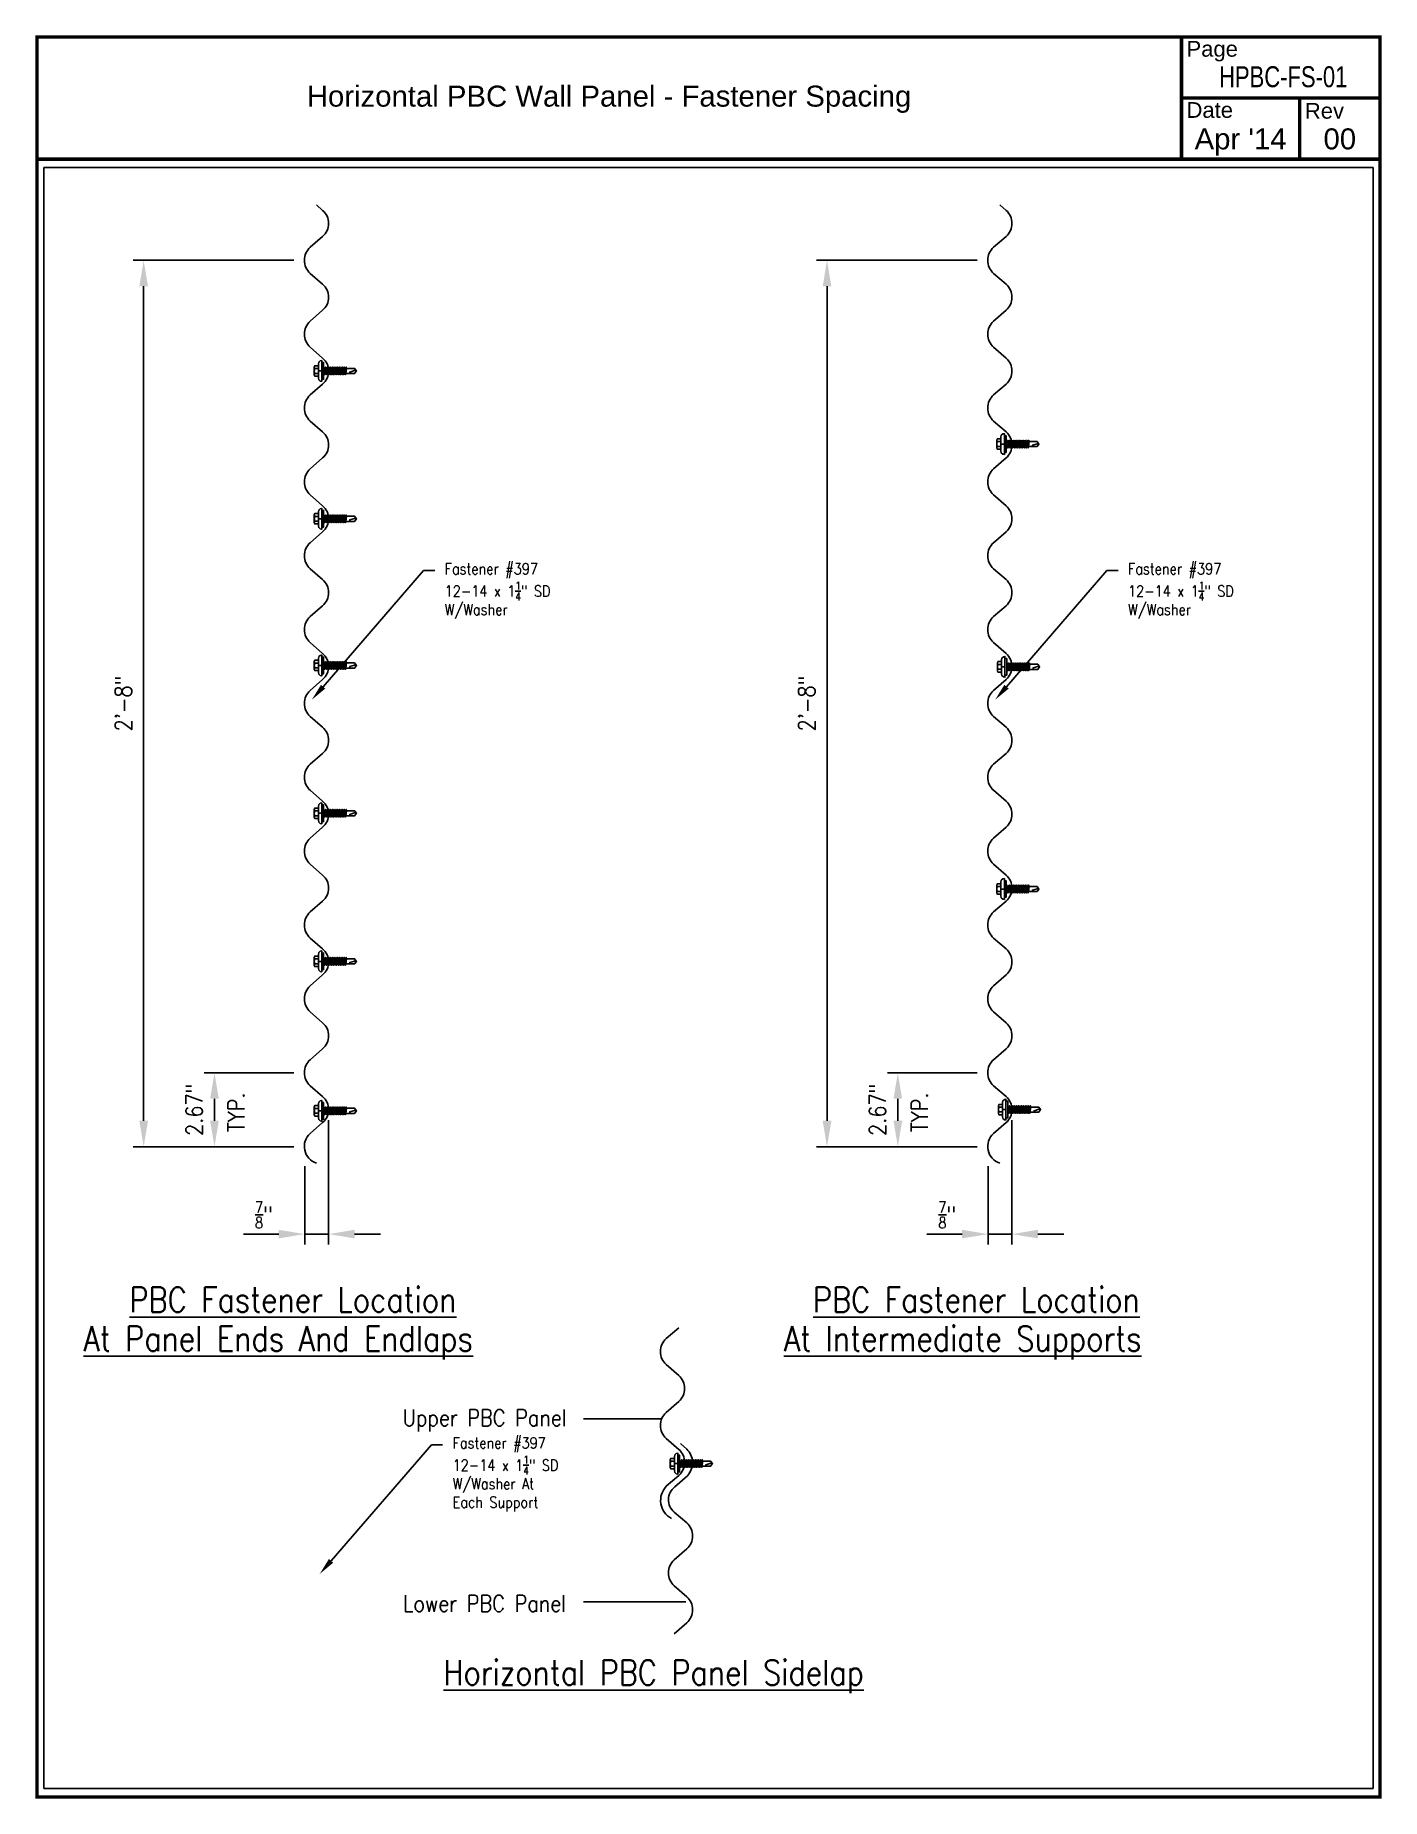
# Paper-space layout 'Layout1' of a CAD drawing. Header units: inches. Extents: x 1 to 9.1, y -1.6 to 8.9.
# The model-space entities are those that its viewports show. They can reach past a viewport. Long polylines and large blocks are cut down to what shows.
import ezdxf
from ezdxf import colors
from ezdxf.entities.mleader import LeaderData, LeaderLine
from ezdxf.enums import TextEntityAlignment as Align
from ezdxf.math import Vec2, Vec3

# ---------------------------------------------------------------- set-up
doc = ezdxf.new("R2010")
doc.units = ezdxf.units.IN
doc.header["$LTSCALE"] = 96
doc.header["$MEASUREMENT"] = 0
doc.layers.get('DEFPOINTS').update_dxf_attribs({"linetype": 'CONTINUOUS'})
for name, color, linetype in [('NCI_Border', 30, 'CONTINUOUS'), ('NCI_Dimensions', 3, 'CONTINUOUS'), ('NCI_Fasteners', 40, 'CONTINUOUS'), ('NCI_Panels', 152, 'CONTINUOUS'), ('NCI_Text', 3, 'CONTINUOUS')]:
    doc.layers.add(name, color=color, linetype=linetype)
for name, color, linetype, plot in [('NCI_Internal_Info', 7, 'CONTINUOUS', False), ('NCI_Internal_Info @ 2', 7, 'CONTINUOUS', False), ('NCI_Internal_Info @ 4', 7, 'CONTINUOUS', False), ('NCI_Internal_Info @ 6', 7, 'CONTINUOUS', False)]:
    doc.layers.add(name, color=color, linetype=linetype, plot=plot)
doc.styles.add('NCI_Bold', font='arial.ttf')
doc.styles.add('NCI_Detail', font='simplex.shx', dxfattribs={"width": 0.85, "height": 0.1})
doc.styles.add('NCI_DetailNA', font='simplex.shx', dxfattribs={"width": 0.85})
doc.dimstyles.new('NCI_Detail', dxfattribs={"dimtxt": 0.1, "dimasz": 0.15625, "dimexe": 0.0625, "dimexo": 0.0625, "dimgap": 0.0625, "dimtad": 1, "dimdec": 4, "dimzin": 3, "dimdsep": 46, "dimlunit": 4, "dimtxsty": 'NCI_DetailNA', "dimcen": 0.125, "dimclrd": 9, "dimclre": 9, "dimadec": 3, "dimazin": 2, "dimtfac": 0.66667, "dimtdec": 4, "dimtix": 1, "dimtmove": 1, "dimatfit": 3, "dimfxl": 0.18, "dimtolj": 1, "dimtzin": 0, "dimlwd": 25, "dimlwe": 25, "dimarcsym": 0})

# ---------------------------------------------------------------- blocks, each defined once
blk = doc.blocks.new('8511TB')
at = {"layer": 'NCI_Border', "const_width": 0.0202}
blk.add_lwpolyline([(8, 10.479), (8, 0), (0, 0), (0, 10.479)], close=True, dxfattribs=at)
for points in [[(6.817, 10.469), (6.817, 9.751)], [(6.817, 10.115), (8, 10.115)], [(7.521, 10.115), (7.521, 9.751)], [(0, 9.751), (8, 9.751)]]:
    blk.add_lwpolyline(points, dxfattribs=at)
at = {"layer": 'NCI_Border', "char_height": 0.0938, "attachment_point": 1, "style": 'NCI_Bold'}
for s, insert, width in [('Page', (6.847, 10.455), 0.69934), ('Date', (6.847, 10.091), 1.14534), ('Rev', (7.552, 10.086), 1.14534)]:
    blk.add_mtext(s, dxfattribs=dict(at, insert=insert, width=width))
at = {"layer": 'NCI_Text', "style": 'NCI_Bold'}
for tag, p in [('DT_ID', (7.424, 10.243)), ('DT_DESCRIPTION', (3.409, 10.11)), ('DT_DATE', (7.169, 9.872)), ('DT_REV', (7.761, 9.872))]:
    blk.add_attdef(tag, text='', height=0.125, dxfattribs=at).set_placement(p, align=Align.MIDDLE_CENTER)
blk = doc.blocks.new('DetailOutline8511-2')
at = {"layer": 'NCI_Internal_Info'}
blk.add_lwpolyline([(-4, 4.887), (4, 4.887), (4, -4.865), (-4, -4.865)], close=True, dxfattribs=at)
blk = doc.blocks.new('*U31')
at = {"layer": 'NCI_Internal_Info @ 2', "xscale": 2, "yscale": 2, "zscale": 2}
blk.add_blockref('DetailOutline8511-2', (0, 0), dxfattribs=at)
at = {"layer": 'NCI_Internal_Info @ 4', "xscale": 4, "yscale": 4, "zscale": 4}
blk.add_blockref('DetailOutline8511-2', (0, 0), dxfattribs=at)
at = {"layer": 'NCI_Internal_Info @ 6', "xscale": 6, "yscale": 6, "zscale": 6}
blk.add_blockref('DetailOutline8511-2', (0, 0), dxfattribs=at)
blk = doc.blocks.new('*D26')
at = {"layer": 'DEFPOINTS', "color": 0, "transparency": 16777216}
for p in [(-14.596, 25.972), (-20.399, -6.028), (-14.596, -6.028)]:
    blk.add_point(p, dxfattribs=at)
at = {"layer": 'NCI_Dimensions', "color": 9, "lineweight": 25, "transparency": 16777216}
for p, q in [((-14.971, 25.972), (-20.774, 25.972)), ((-20.399, 25.034), (-20.399, -5.091)), ((-14.971, -6.028), (-20.774, -6.028))]:
    blk.add_line(p, q, dxfattribs=at)
at = {"layer": 'NCI_Dimensions', "color": 9, "transparency": 16777216}
for points in [[(-20.555, 25.034), (-20.242, 25.034), (-20.399, 25.972)], [(-20.555, -5.091), (-20.242, -5.091), (-20.399, -6.028)]]:
    blk.add_solid(points, dxfattribs=at)
at = {"layer": 'NCI_Dimensions', "color": 0, "transparency": 16777216, "insert": (-21.131, 9.972), "char_height": 0.6, "attachment_point": 5, "rotation": 90, "style": 'NCI_DetailNA'}
blk.add_mtext('\\A1;2\'-8"', dxfattribs=at)
blk = doc.blocks.new('#3_XTB')
at = {"layer": 'NCI_Fasteners'}
blk.add_lwpolyline([(0, -1.188), (-0.093, -1.119), (-0.093, -0.864), (-0.093, -1.119), (0, -1.188), (0.093, -1.119), (0.093, -0.846), (0.093, -0.967), (0.076, -0.954), (0.04, -0.95), (-0.012, -1.123), (0, -1.188), (0.093, -1.119), (0.093, -0.846), (0.093, -0.81), (0.139, -0.792), (0.093, -0.783), (-0.093, -0.802), (-0.14, -0.82), (-0.093, -0.829), (-0.093, -0.864), (-0.093, -0.829), (0.093, -0.81), (0.139, -0.792), (-0.14, -0.82), (0.139, -0.792), (0.093, -0.783), (0.093, -0.747), (0.139, -0.729), (0.093, -0.721), (-0.093, -0.739), (-0.14, -0.757), (-0.093, -0.766), (-0.093, -0.802), (-0.093, -0.766), (0.093, -0.747), (0.139, -0.729), (-0.14, -0.757), (0.139, -0.729), (0.093, -0.721), (0.093, -0.685), (0.139, -0.667), (0.093, -0.658), (-0.093, -0.677), (-0.14, -0.695), (-0.093, -0.704), (-0.093, -0.739), (-0.093, -0.704), (0.093, -0.685), (0.139, -0.667), (-0.14, -0.695), (0.139, -0.667), (0.093, -0.658), (0.093, -0.622), (0.139, -0.604), (0.093, -0.596), (-0.093, -0.614), (-0.14, -0.632), (-0.093, -0.641), (-0.093, -0.677), (-0.093, -0.641), (0.093, -0.622), (0.139, -0.604), (-0.14, -0.632), (0.139, -0.604), (0.093, -0.596), (0.093, -0.56), (0.139, -0.542), (0.093, -0.533), (-0.093, -0.552), (-0.14, -0.57), (-0.093, -0.579), (-0.093, -0.614), (-0.093, -0.579), (0.093, -0.56), (0.139, -0.542), (-0.14, -0.57), (0.139, -0.542), (0.093, -0.533), (0.093, -0.497), (0.139, -0.479), (0.093, -0.471), (-0.093, -0.489), (-0.14, -0.507), (-0.093, -0.516), (-0.093, -0.552), (-0.093, -0.516), (0.093, -0.497), (0.139, -0.479), (-0.14, -0.507), (0.139, -0.479), (0.093, -0.471), (0.093, -0.435), (0.139, -0.417), (0.093, -0.408), (-0.093, -0.427), (-0.14, -0.445), (-0.093, -0.453), (-0.093, -0.489), (-0.093, -0.453), (0.093, -0.435), (0.139, -0.417), (-0.14, -0.445), (0.139, -0.417), (0.093, -0.408), (0.093, -0.372), (0.139, -0.354), (0.093, -0.345), (-0.093, -0.364), (-0.14, -0.382), (-0.093, -0.391), (-0.093, -0.427), (-0.093, -0.391), (0.093, -0.372), (0.139, -0.354), (-0.14, -0.382), (0.139, -0.354), (0.093, -0.345), (0.093, -0.31), (0.139, -0.292), (0.093, -0.283), (-0.093, -0.302), (-0.14, -0.32), (-0.093, -0.328), (-0.093, -0.364), (-0.093, -0.328), (0.093, -0.31), (0.139, -0.292), (-0.14, -0.32), (0.139, -0.292), (0.093, -0.283), (0.093, -0.247), (0.139, -0.229), (0.093, -0.22), (-0.093, -0.239), (-0.14, -0.257), (-0.093, -0.266), (-0.093, -0.302), (-0.093, -0.266), (0.093, -0.247), (0.139, -0.229), (-0.14, -0.257), (0.139, -0.229), (0.093, -0.22), (0.093, -0.185), (0.139, -0.167), (0.093, -0.158), (-0.093, -0.177), (-0.14, -0.195), (-0.093, -0.203), (-0.093, -0.239), (-0.093, -0.203), (0.093, -0.185), (0.139, -0.167), (-0.14, -0.195), (0.139, -0.167), (0.093, -0.158), (0.093, -0.122), (0.139, -0.104), (0.093, -0.095), (-0.093, -0.114), (-0.139, -0.132), (-0.093, -0.141), (-0.093, -0.177), (-0.093, -0.141), (0.093, -0.122), (0.139, -0.104), (-0.14, -0.132), (0.139, -0.104), (0.093, -0.095), (0.093, -0.06), (0.139, -0.041), (0.093, -0.033), (-0.093, -0.052), (-0.139, -0.07), (-0.093, -0.078), (-0.093, -0.114), (-0.093, -0.078), (0.093, -0.06), (0.139, -0.041), (-0.139, -0.07), (0.139, -0.041), (0.093, -0.033), (0.093, 0), (-0.093, 0), (-0.093, -0.052), (-0.093, 0), (0, 0), (0.3, 0), (0.3, 0.062), (-0.3, 0.062), (-0.3, 0), (0, 0), (-0.3, 0), (-0.3, 0.062), (0, 0.062), (-0.375, 0.062), (-0.365, 0.119), (-0.317, 0.173), (-0.25, 0.187), (0.25, 0.187), (0.317, 0.172), (0.365, 0.117), (0.375, 0.062), (0, 0.062), (0, 0.187), (0.187, 0.187), (0.187, 0.318), (0.139, 0.337), (0.087, 0.318), (0.087, 0.187), (0.087, 0.318), (0.001, 0.337), (-0.088, 0.318), (-0.088, 0.187), (-0.088, 0.318), (-0.138, 0.337), (-0.188, 0.318), (-0.188, 0.187), (-0.188, 0.318), (-0.138, 0.337), (0.139, 0.337)], dxfattribs=at)
at = {"layer": 'DEFPOINTS', "style": 'NCI_DetailNA', "width": 0.85, "flags": 1}
for tag, p in [('PARTNO', (0, 0)), ('PARTID', (0, -16.457)), ('BDESC', (0, -32.914)), ('SPACING', (0, -49.371)), ('LINFT', (0, -65.829)), ('FINISH', (0, -82.286))]:
    blk.add_attdef(tag, p, '', height=9.6, dxfattribs=at)
blk = doc.blocks.new('*D27')
at = {"layer": 'DEFPOINTS', "color": 0, "transparency": 16777216}
for p in [(-17.842, -3.358), (-14.596, -3.358), (-14.596, -6.028)]:
    blk.add_point(p, dxfattribs=at)
at = {"layer": 'NCI_Dimensions', "color": 9, "lineweight": 25, "transparency": 16777216}
for p, q in [((-14.971, -3.358), (-18.217, -3.358)), ((-17.842, -5.091), (-17.842, -4.296)), ((-14.971, -6.028), (-18.217, -6.028))]:
    blk.add_line(p, q, dxfattribs=at)
at = {"layer": 'NCI_Dimensions', "color": 9, "transparency": 16777216}
for points in [[(-17.998, -4.296), (-17.685, -4.296), (-17.842, -3.358)], [(-17.998, -5.091), (-17.685, -5.091), (-17.842, -6.028)]]:
    blk.add_solid(points, dxfattribs=at)
at = {"layer": 'NCI_Dimensions', "color": 0, "transparency": 16777216, "insert": (-18.574, -4.693), "char_height": 0.6, "attachment_point": 5, "rotation": 90, "style": 'NCI_DetailNA'}
blk.add_mtext('\\A1;2.67"', dxfattribs=at)
blk = doc.blocks.new('*D28')
at = {"layer": 'DEFPOINTS', "color": 0, "transparency": 16777216}
for p in [(10.082, 25.972), (4.28, -6.028), (10.082, -6.028)]:
    blk.add_point(p, dxfattribs=at)
at = {"layer": 'NCI_Dimensions', "color": 9, "lineweight": 25, "transparency": 16777216}
for p, q in [((9.707, 25.972), (3.905, 25.972)), ((4.28, 25.034), (4.28, -5.091)), ((9.707, -6.028), (3.905, -6.028))]:
    blk.add_line(p, q, dxfattribs=at)
at = {"layer": 'NCI_Dimensions', "color": 9, "transparency": 16777216}
for points in [[(4.124, 25.034), (4.436, 25.034), (4.28, 25.972)], [(4.124, -5.091), (4.436, -5.091), (4.28, -6.028)]]:
    blk.add_solid(points, dxfattribs=at)
at = {"layer": 'NCI_Dimensions', "color": 0, "transparency": 16777216, "insert": (3.548, 9.972), "char_height": 0.6, "attachment_point": 5, "rotation": 90, "style": 'NCI_DetailNA'}
blk.add_mtext('\\A1;2\'-8"', dxfattribs=at)
blk = doc.blocks.new('*D29')
at = {"layer": 'DEFPOINTS', "color": 0, "transparency": 16777216}
for p in [(6.837, -3.358), (10.082, -3.358), (10.082, -6.028)]:
    blk.add_point(p, dxfattribs=at)
at = {"layer": 'NCI_Dimensions', "color": 9, "lineweight": 25, "transparency": 16777216}
for p, q in [((9.707, -3.358), (6.462, -3.358)), ((6.837, -5.091), (6.837, -4.296)), ((9.707, -6.028), (6.462, -6.028))]:
    blk.add_line(p, q, dxfattribs=at)
at = {"layer": 'NCI_Dimensions', "color": 9, "transparency": 16777216}
for points in [[(6.681, -4.296), (6.993, -4.296), (6.837, -3.358)], [(6.681, -5.091), (6.993, -5.091), (6.837, -6.028)]]:
    blk.add_solid(points, dxfattribs=at)
at = {"layer": 'NCI_Dimensions', "color": 0, "transparency": 16777216, "insert": (6.105, -4.693), "char_height": 0.6, "attachment_point": 5, "rotation": 90, "style": 'NCI_DetailNA'}
blk.add_mtext('\\A1;2.67"', dxfattribs=at)

msp = doc.modelspace()

# ---------------------------------------------------------------- linework, layer by layer
at = {"layer": 'NCI_Dimensions', "color": 9, "lineweight": 25}
for p, q in [((-13.72116, -5.06205), (-13.72116, -9.55573)), ((10.95724, -5.06205), (10.95724, -9.55573)), ((-14.58284, -6.72494), (-14.58284, -9.55573)), ((10.09556, -6.72494), (10.09556, -9.55573)), ((-15.52034, -9.18073), (-16.79758, -9.18073)), ((-13.72116, -9.18073), (-14.58284, -9.18073)), ((-12.78366, -9.18073), (-11.84616, -9.18073)), ((9.15806, -9.18073), (7.88083, -9.18073)), ((10.95724, -9.18073), (10.09556, -9.18073)), ((11.89474, -9.18073), (12.83224, -9.18073))]:
    msp.add_line(p, q, dxfattribs=at)
at = {"layer": 'NCI_Dimensions', "color": 9}
for points in [[(-15.52034, -9.02448), (-15.52034, -9.33698), (-14.58284, -9.18073)], [(-12.78366, -9.02448), (-12.78366, -9.33698), (-13.72116, -9.18073)], [(9.15806, -9.02448), (9.15806, -9.33698), (10.09556, -9.18073)], [(11.89474, -9.02448), (11.89474, -9.33698), (10.95724, -9.18073)]]:
    msp.add_solid(points, dxfattribs=at)
at = {"layer": 'NCI_Panels'}
for p, q in [((-14.15866, 27.97146), (-13.9345, 27.77524)), ((10.51974, 27.97146), (10.74391, 27.77524)), ((-13.9345, 26.83469), (-14.38283, 26.44224)), ((10.74391, 26.83469), (10.29558, 26.44224)), ((-14.10326, 26.68696), (-14.38283, 26.44224)), ((10.57515, 26.68696), (10.29558, 26.44224)), ((-14.38283, 25.50169), (-13.9345, 25.10924)), ((10.29558, 25.50169), (10.74391, 25.10924)), ((-13.9345, 24.16869), (-14.38283, 23.77624)), ((10.74391, 24.16869), (10.29558, 23.77624)), ((-14.38283, 22.83569), (-13.9345, 22.44324)), ((10.29558, 22.83569), (10.74391, 22.44324)), ((-13.9345, 21.50269), (-14.38283, 21.11024)), ((10.74391, 21.50269), (10.29558, 21.11024)), ((-14.38283, 20.16969), (-13.9345, 19.77724)), ((10.29558, 20.16969), (10.74391, 19.77724)), ((-13.9345, 18.83669), (-14.38283, 18.44423)), ((10.74391, 18.83669), (10.29558, 18.44423)), ((-14.38283, 17.50368), (-13.9345, 17.11123)), ((10.29558, 17.50368), (10.74391, 17.11123)), ((-13.9345, 16.17068), (-14.38283, 15.77823)), ((10.74391, 16.17068), (10.29558, 15.77823)), ((-14.38283, 14.83768), (-13.9345, 14.44523)), ((10.29558, 14.83768), (10.74391, 14.44523)), ((-13.9345, 13.50468), (-14.38283, 13.11223)), ((10.74391, 13.50468), (10.29558, 13.11223)), ((-14.38283, 12.17168), (-13.9345, 11.77923)), ((10.29558, 12.17168), (10.74391, 11.77923)), ((-13.9345, 10.83868), (-14.38283, 10.44623)), ((10.74391, 10.83868), (10.29558, 10.44623)), ((-14.38283, 9.50568), (-13.9345, 9.11323)), ((10.29558, 9.50568), (10.74391, 9.11323)), ((-13.9345, 8.17268), (-14.38283, 7.78023)), ((10.74391, 8.17268), (10.29558, 7.78023)), ((-14.38283, 6.83968), (-13.9345, 6.44723)), ((10.29558, 6.83968), (10.74391, 6.44723)), ((-13.9345, 5.50668), (-14.38283, 5.11423)), ((10.74391, 5.50668), (10.29558, 5.11423)), ((-14.38283, 4.17368), (-13.9345, 3.78123)), ((10.29558, 4.17368), (10.74391, 3.78123)), ((-13.9345, 2.84068), (-14.38283, 2.44823)), ((10.74391, 2.84068), (10.29558, 2.44823)), ((-14.38283, 1.50768), (-13.9345, 1.11522)), ((10.29558, 1.50768), (10.74391, 1.11522)), ((-13.9345, 0.17467), (-14.38283, -0.21778)), ((10.74391, 0.17467), (10.29558, -0.21778)), ((-14.38283, -1.15833), (-13.9345, -1.55078)), ((10.29558, -1.15833), (10.74391, -1.55078)), ((-13.9345, -2.49133), (-14.38283, -2.88378)), ((10.74391, -2.49133), (10.29558, -2.88378)), ((-14.38283, -3.82433), (-13.9345, -4.21678)), ((10.29558, -3.82433), (10.74391, -4.21678)), ((-13.9345, -5.15733), (-14.38283, -5.54978)), ((10.74391, -5.15733), (10.29558, -5.54978)), ((-1.07601, -12.55884), (-1.52434, -12.95129)), ((-1.52434, -13.89184), (-1.07601, -14.2843)), ((-1.07601, -15.22485), (-1.52434, -15.6173)), ((-1.52434, -16.55785), (-1.07601, -16.9503)), ((-1.01278, -16.74314), (-0.78862, -16.93937)), ((-1.07601, -17.89085), (-1.52434, -18.2833)), ((-0.76406, -17.90721), (-1.21516, -18.30646)), ((-1.23695, -19.21292), (-0.78862, -19.60537)), ((-0.78862, -20.54592), (-1.23695, -20.93837)), ((-1.23695, -21.87892), (-0.78862, -22.27137)), ((-0.78862, -23.21192), (-1.23695, -23.60437))]:
    msp.add_line(p, q, dxfattribs=at)
for centre, radius, start, end in [((-14.34616, 27.30497), 0.625, 311.1978438, 48.8021562), ((10.33224, 27.30497), 0.625, 311.1978438, 48.8021562), ((-13.97116, 25.97196), 0.625, 131.1978614, 228.8021386), ((10.70724, 25.97196), 0.625, 131.1978614, 228.8021386), ((-14.34616, 24.63896), 0.625, 311.1978438, 48.8021562), ((10.33224, 24.63896), 0.625, 311.1978438, 48.8021562), ((-13.97116, 23.30596), 0.625, 131.1978614, 228.8021386), ((10.70724, 23.30596), 0.625, 131.1978614, 228.8021386), ((-14.34616, 21.97296), 0.625, 311.1978438, 48.8021562), ((10.33224, 21.97296), 0.625, 311.1978438, 48.8021562), ((-13.97116, 20.63996), 0.625, 131.1978614, 228.8021386), ((10.70724, 20.63996), 0.625, 131.1978614, 228.8021386), ((-14.34616, 19.30696), 0.625, 311.1978438, 48.8021562), ((10.33224, 19.30696), 0.625, 311.1978438, 48.8021562), ((-13.97116, 17.97396), 0.625, 131.1978614, 228.8021386), ((10.70724, 17.97396), 0.625, 131.1978614, 228.8021386), ((-14.34616, 16.64096), 0.625, 311.1978438, 48.8021562), ((10.33224, 16.64096), 0.625, 311.1978438, 48.8021562), ((-13.97116, 15.30796), 0.625, 131.1978614, 228.8021386), ((10.70724, 15.30796), 0.625, 131.1978614, 228.8021386), ((-14.34616, 13.97496), 0.625, 311.1978438, 48.8021562), ((10.33224, 13.97496), 0.625, 311.1978438, 48.8021562), ((-13.97116, 12.64196), 0.625, 131.1978614, 228.8021386), ((10.70724, 12.64196), 0.625, 131.1978614, 228.8021386), ((-14.34616, 11.30896), 0.625, 311.1978438, 48.8021562), ((10.33224, 11.30896), 0.625, 311.1978438, 48.8021562), ((-13.97116, 9.97596), 0.625, 131.1978614, 228.8021386), ((10.70724, 9.97596), 0.625, 131.1978614, 228.8021386), ((-14.34616, 8.64295), 0.625, 311.1978438, 48.8021562), ((10.33224, 8.64295), 0.625, 311.1978438, 48.8021562), ((-13.97116, 7.30995), 0.625, 131.1978614, 228.8021386), ((10.70724, 7.30995), 0.625, 131.1978614, 228.8021386), ((-14.34616, 5.97695), 0.625, 311.1978438, 48.8021562), ((10.33224, 5.97695), 0.625, 311.1978438, 48.8021562), ((-13.97116, 4.64395), 0.625, 131.1978614, 228.8021386), ((10.70724, 4.64395), 0.625, 131.1978614, 228.8021386), ((-14.34616, 3.31095), 0.625, 311.1978438, 48.8021562), ((10.33224, 3.31095), 0.625, 311.1978438, 48.8021562), ((-13.97116, 1.97795), 0.625, 131.1978614, 228.8021386), ((10.70724, 1.97795), 0.625, 131.1978614, 228.8021386), ((-14.34616, 0.64495), 0.625, 311.1978438, 48.8021562), ((10.33224, 0.64495), 0.625, 311.1978438, 48.8021562), ((-13.97116, -0.68805), 0.625, 131.1978614, 228.8021386), ((10.70724, -0.68805), 0.625, 131.1978614, 228.8021386), ((-14.34616, -2.02105), 0.625, 311.1978438, 48.8021562), ((10.33224, -2.02105), 0.625, 311.1978438, 48.8021562), ((-13.97116, -3.35405), 0.625, 131.1978614, 228.8021386), ((10.70724, -3.35405), 0.625, 131.1978614, 228.8021386), ((-14.34616, -4.68705), 0.625, 311.1978438, 48.8021562), ((10.33224, -4.68705), 0.625, 311.1978438, 48.8021562), ((-13.97116, -6.02005), 0.625, 131.1978614, 252.5423851), ((10.70724, -6.02005), 0.625, 131.1978614, 252.5423851), ((-1.11267, -13.42157), 0.625, 131.1978614, 228.8021386), ((-1.48767, -14.75457), 0.625, 311.1978438, 48.8021562), ((-1.11267, -16.08757), 0.625, 131.1978614, 228.8021386), ((-1.48767, -17.42057), 0.625, 311.1978438, 48.8021562), ((-1.25728, -17.4355), 0.68248, 316.2763334, 46.6311329), ((-0.99364, -18.79332), 0.73604, 136.1378822, 242.4092243), ((-0.88114, -18.76798), 0.56971, 125.8950521, 231.3512922), ((-1.20029, -20.07564), 0.625, 311.1978438, 48.8021562), ((-0.82529, -21.40864), 0.625, 131.1978614, 228.8021386), ((-1.20029, -22.74164), 0.625, 311.1978438, 48.8021562)]:
    msp.add_arc(centre, radius, start, end, dxfattribs=at)

# ---------------------------------------------------------------- block references
at = {"layer": 'NCI_Fasteners', "xscale": -1, "rotation": 90}
for p in [(-13.90361, 21.97888), (10.74667, 19.33851), (-13.90361, 16.64146), (-13.90361, 11.34728), (10.76936, 11.2969), (-13.90361, 6.00986), (10.74608, 3.27655), (-13.90361, 0.66609), (-13.90361, -4.73209), (10.80476, -4.6857), (-1.04512, -17.46561)]:
    msp.add_blockref('#3_XTB', p, dxfattribs=at)
at = {"layer": 'NCI_Internal_Info'}
msp.add_blockref('*U31', (0, 0), dxfattribs=at)

# ---------------------------------------------------------------- texts
at = {"layer": 'NCI_Dimensions', "style": 'NCI_DetailNA', "width": 0.85}
for p in [(-16.76078, -5.4932), (7.91763, -5.4932)]:
    msp.add_text('TYP.', height=0.6, rotation=90, dxfattribs=at).set_placement(p)
for s, p in [('%%UPBC Fastener Location', (-20.90863, -11.99837)), ('%%UPBC Fastener Location', (3.7735, -11.99837)), ('%%UAt Panel Ends And Endlaps', (-22.56943, -13.40212)), ('%%UAt Intermediate Supports', (2.72369, -13.40212)), ('%%UHorizontal PBC Panel Sidelap', (-9.56622, -25.45798))]:
    msp.add_text(s, height=0.9, dxfattribs=at).set_placement(p)
at = {"layer": 'NCI_Dimensions', "char_height": 0.6, "attachment_point": 5, "style": 'NCI_DetailNA'}
for s, insert in [('\\A1;{\\H0.666670x;\\S7/8;}"', (-16.05601, -8.48723)), ('\\A1;{\\H0.666670x;\\S7/8;}"', (8.6224, -8.48723)), ('\\A1;Upper PBC Panel', (-8.08542, -15.91158)), ('\\A1;Lower PBC Panel', (-8.08542, -22.5139))]:
    msp.add_mtext(s, dxfattribs=dict(at, insert=insert))

# ---------------------------------------------------------------- dimensions: what is measured, and where the dimension line sits
at = {"layer": 'NCI_Dimensions'}
for base, p1, p2, picture, middle in [((-20.39858, -6.02804), (-14.59616, 25.97196), (-14.59616, -6.02804), '*D26', (-21.13072, 9.97196)), ((4.27983, -6.02804), (10.08224, 25.97196), (10.08224, -6.02804), '*D28', (3.54768, 9.97196))]:
    dim = msp.add_linear_dim(base=base, p1=p1, p2=p2, angle=270, dimstyle='NCI_Detail', dxfattribs=at)
    dim.commit()
    dim.dimension.update_dxf_attribs({"geometry": picture, "text_midpoint": middle})
for base, p1, p2, picture, middle in [((-17.84157, -3.35804), (-14.59616, -6.02804), (-14.59616, -3.35804), '*D27', (-18.57371, -4.69304)), ((6.83684, -3.35804), (10.08224, -6.02804), (10.08224, -3.35804), '*D29', (6.1047, -4.69304))]:
    dim = msp.add_linear_dim(base=base, p1=p1, p2=p2, angle=270, text='2.67"', dimstyle='NCI_Detail', dxfattribs=at)
    dim.commit()
    dim.dimension.update_dxf_attribs({"geometry": picture, "text_midpoint": middle})

# ---------------------------------------------------------------- leaders
for points in [[(-1.71404, -15.84682), (-4.08587, -15.84682), (-4.50941, -15.84682)], [(-0.81653, -22.44914), (-4.08587, -22.44914), (-4.50941, -22.44914)]]:
    msp.add_leader(points, dimstyle='NCI_Detail', override={"dimscale": 0, "dimgap": 0.0625, "dimtad": 0}, dxfattribs=at)
at = {"layer": 'NCI_Text'}
ml = msp.add_multileader_mtext('Standard', dxfattribs=at)
ml.set_content('\\A1;Fastener #397\\P12-14 x 1{\\H0.7x;\\S1/4;}" SD \\PW/Washer ', color=(0, 178, 0), style='NCI_Detail')
ml.set_leader_properties(color=9, linetype='ByLayer', lineweight=-1)
ml.build(insert=Vec2(0, 0))
ml.multileader.update_dxf_attribs({"dogleg_length": 0.1, "arrow_head_size": 0.625, "scale": 4})
ctx = ml.context
ctx.base_point, ctx.scale, ctx.char_height, ctx.arrow_head_size, ctx.landing_gap_size, ctx.plane_origin = Vec3(-9.88747, 14.76955), 4, 0.4, 0.625, 0.36, Vec3(18.92642, 13.70166)
notes = []
notes.append((ctx, [(1, (1, 1, 0), (-10.28747, 14.76955), (1, 0), 0.4, [(0, [(-14.32666, 10.10763)], 0, [])])]))
ctx.mtext.insert, ctx.mtext.flow_direction = Vec3(-9.52747, 15.03621), 5
ml = msp.add_multileader_mtext('Standard', dxfattribs=at)
ml.set_content('\\A1;Fastener #397\\P12-14 x 1{\\H0.7x;\\S1/4;}" SD \\PW/Washer ', color=(0, 178, 0), style='NCI_Detail')
ml.set_leader_properties(color=9, linetype='ByLayer', lineweight=-1)
ml.build(insert=Vec2(0, 0))
ml.multileader.update_dxf_attribs({"dogleg_length": 0.1, "arrow_head_size": 0.625, "scale": 4})
ctx = ml.context
ctx.base_point, ctx.scale, ctx.char_height, ctx.arrow_head_size, ctx.landing_gap_size, ctx.plane_origin = Vec3(14.79093, 14.76955), 4, 0.4, 0.625, 0.36, Vec3(43.60483, 13.70166)
notes.append((ctx, [(1, (1, 1, 0), (14.39093, 14.76955), (1, 0), 0.4, [(0, [(10.35175, 10.10763)], 0, [])])]))
ctx.mtext.insert, ctx.mtext.flow_direction = Vec3(15.15093, 15.03621), 5
ml = msp.add_multileader_mtext('Standard', dxfattribs=at)
ml.set_content('\\A1;Fastener #397 \\P12-14 x 1{\\H0.7x;\\S1/4;}" SD \\PW/Washer At \\PEach Support ', color=(0, 178, 0), style='NCI_Detail')
ml.set_leader_properties(color=9, linetype='ByLayer', lineweight=-1)
ml.build(insert=Vec2(0, 0))
ml.multileader.update_dxf_attribs({"dogleg_length": 0.1, "arrow_head_size": 0.625, "scale": 4})
ctx = ml.context
ctx.base_point, ctx.scale, ctx.char_height, ctx.arrow_head_size, ctx.landing_gap_size, ctx.plane_origin = Vec3(-9.60084, -16.78635), 4, 0.4, 0.625, 0.36, Vec3(19.21305, -17.85424)
notes.append((ctx, [(1, (1, 1, 0), (-10.00084, -16.78635), (1, 0), 0.4, [(0, [(-14.04003, -21.44828)], 0, [])])]))
ctx.mtext.insert, ctx.mtext.flow_direction = Vec3(-9.24084, -16.51969), 5
for ctx, leaders in notes:
    for number, flags, end, landing, length, lines in leaders:
        leader = LeaderData()
        leader.index, (leader.has_last_leader_line, leader.has_dogleg_vector, leader.attachment_direction) = number, flags
        leader.last_leader_point, leader.dogleg_vector, leader.dogleg_length = Vec3(end), Vec3(landing), length
        for number, points, colour, breaks in lines:
            line = LeaderLine()
            line.index, line.vertices, line.color, line.breaks = number, Vec3.list(points), colors.encode_raw_color(colour), breaks
            leader.lines.append(line)
        ctx.leaders.append(leader)

psp = doc.layouts.get("Layout1")

# ---------------------------------------------------------------- block references
at = {"layer": 'NCI_Dimensions'}
ref = psp.add_blockref('8511TB', (1.05, -1.611), dxfattribs=at)
ref.add_attrib('DT_ID', 'HPBC-FS-01', dxfattribs={"layer": 'NCI_Text', "height": 0.125, "style": 'NCI_Bold', "width": 0.75}).set_placement((8.473, 8.631), align=Align.MIDDLE_CENTER)
ref.add_attrib('DT_DATE', "Apr '14", dxfattribs={"layer": 'NCI_Text', "height": 0.125, "style": 'NCI_Bold'}).set_placement((8.219, 8.261), align=Align.MIDDLE_CENTER)
ref.add_attrib('DT_DESCRIPTION_001', 'Horizontal PBC Wall Panel - Fastener Spacing', (2.657, 8.453), dxfattribs={"layer": 'NCI_Text', "height": 0.125, "style": 'NCI_Bold'})
ref.add_attrib('DT_REV', '00', dxfattribs={"layer": 'NCI_Text', "height": 0.125, "style": 'NCI_Bold'}).set_placement((8.81, 8.261), align=Align.MIDDLE_CENTER)

# ---------------------------------------------------------------- viewports
at = {"layer": 'DEFPOINTS'}
vp = psp.add_viewport(center=(5.05, 3.264), size=(8, 9.7512), view_center_point=(0.00153, 0.05875), view_height=59.122203, dxfattribs=at)
vp.frozen_layers = ['NCI_Internal_Info @ 2', 'NCI_Internal_Info @ 4']

doc.saveas('drawing.dxf')
